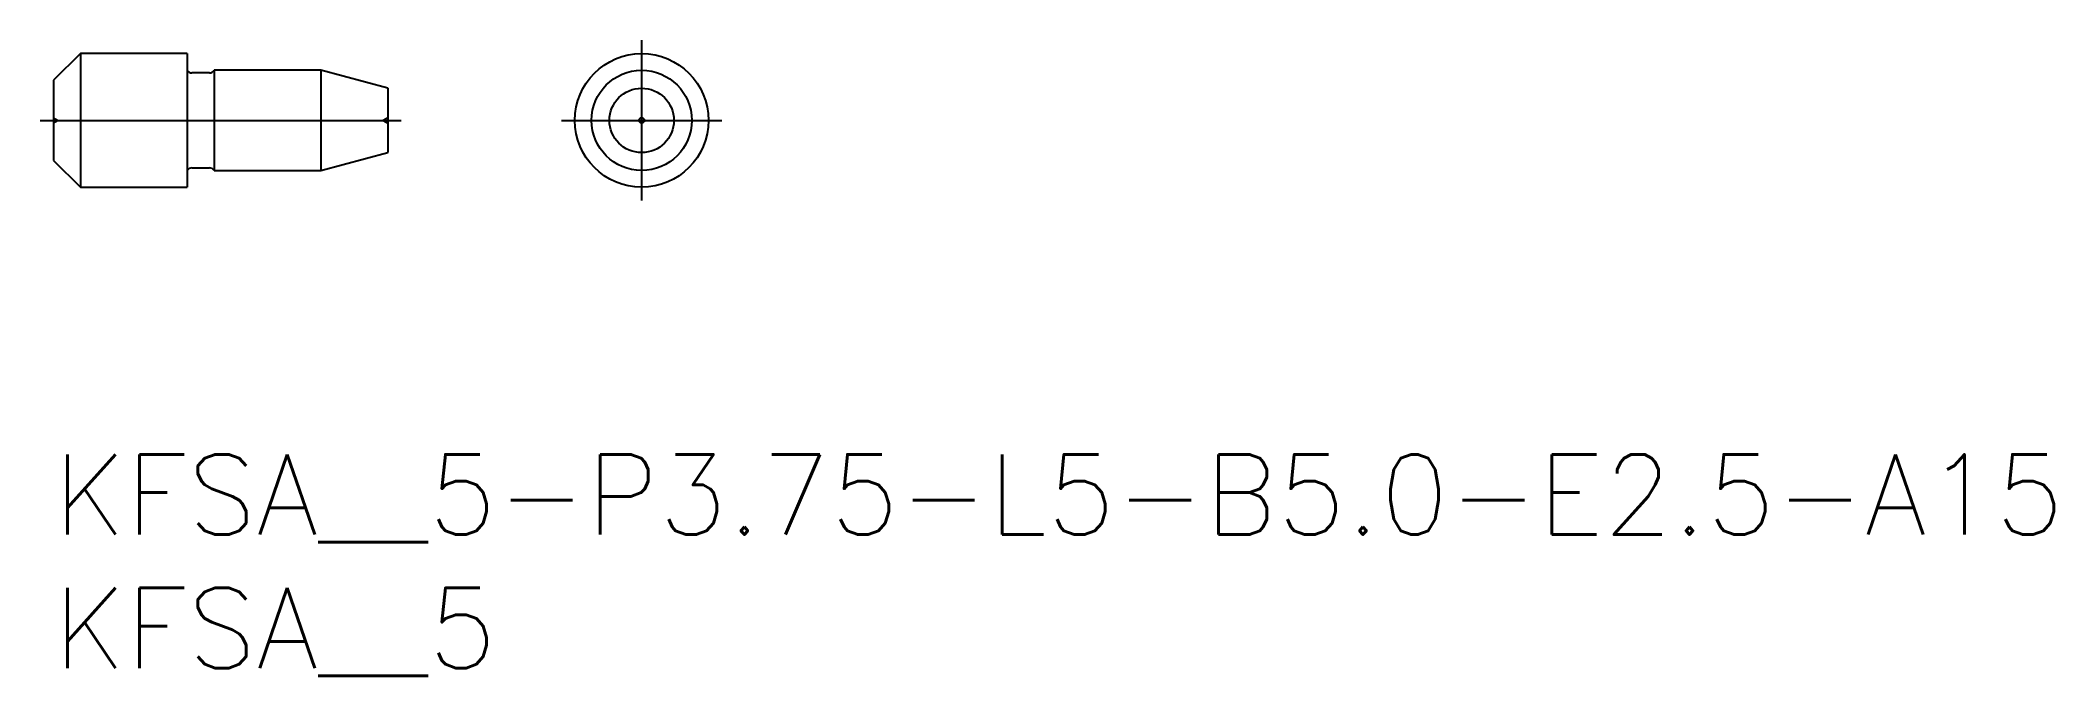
# Model space of a CAD drawing. Extents: x -0.5 to 74.8, y -8.3 to 15.5.
import ezdxf

# ---------------------------------------------------------------- set-up
doc = ezdxf.new("R2010")
doc.units = 0
doc.header["$LTSCALE"] = 0.5
doc.linetypes.add('CENTER', pattern=[50.8, 31.75, -6.35, 6.35, -6.35])
doc.linetypes.add('DASHED', pattern=[19.05, 12.7, -6.35])
for name, color, linetype in [('MSM_CENTER', 1, 'CENTER'), ('MSM_CONTINUOUS', 7, 'CONTINUOUS'), ('MSM_DASHED', 4, 'DASHED'), ('MSM_PART_NUMBER', 7, 'CONTINUOUS')]:
    doc.layers.add(name, color=color, linetype=linetype)
doc.styles.get("Standard").update_dxf_attribs({"font": 'txt.shx', "height": 0.5, "bigfont": 'bigfont.shx'})

# ---------------------------------------------------------------- blocks, each defined once
blk = doc.blocks.new('*U16')
at = {"layer": 'MSM_PART_NUMBER'}
blk.add_text('KFSA__5-P3.75-L5-B5.0-E2.5-A15', height=3, dxfattribs=at).set_placement((0, -3))
blk = doc.blocks.new('*U17')
at = {"layer": 'MSM_PART_NUMBER'}
blk.add_text('KFSA__5', height=3, dxfattribs=at).set_placement((0, -8))

msp = doc.modelspace()

# ---------------------------------------------------------------- linework, layer by layer
at = {"layer": 'MSM_CENTER'}
for p, q in [((22, 9.5), (22, 15.5)), ((-0.5, 12.5), (13, 12.5)), ((19, 12.5), (25, 12.5))]:
    msp.add_line(p, q, dxfattribs=at)
at = {"layer": 'MSM_CONTINUOUS'}
for p, q in [((1, 15), (0, 14)), ((5, 15), (1, 15)), ((1, 15), (1, 10)), ((5, 15), (5, 10)), ((10, 14.375), (6, 14.375)), ((6, 14.375), (6, 10.625)), ((12.5, 13.705), (10, 14.375)), ((10, 14.375), (10, 10.625)), ((0, 14), (0, 11)), ((5.827, 14.275), (5.173, 14.275)), ((12.5, 13.705), (12.5, 11.295)), ((0, 11), (1, 10)), ((5.173, 10.725), (5.827, 10.725)), ((6, 10.625), (10, 10.625)), ((10, 10.625), (12.5, 11.295)), ((1, 10), (5, 10))]:
    msp.add_line(p, q, dxfattribs=at)
for radius in [2.5, 1.875, 1.205, 0.1]:
    msp.add_circle((22, 12.5), radius, dxfattribs=at)
for centre, start, end in [((5.173, 14.475), 210, 270), ((5.827, 14.475), 270, 330), ((5.173, 10.525), 90, 150), ((5.827, 10.525), 30, 90)]:
    msp.add_arc(centre, 0.2, start, end, dxfattribs=at)
at = {"layer": 'MSM_DASHED'}
for p, q in [((0, 12.6), (0.173, 12.5)), ((0.173, 12.5), (0, 12.4)), ((12.5, 12.6), (12.327, 12.5)), ((12.327, 12.5), (12.5, 12.4))]:
    msp.add_line(p, q, dxfattribs=at)

# ---------------------------------------------------------------- block references
at = {"layer": 'MSM_CONTINUOUS'}
for name in ['*U16', '*U17']:
    msp.add_blockref(name, (0, 0), dxfattribs=at)

doc.saveas('drawing.dxf')
